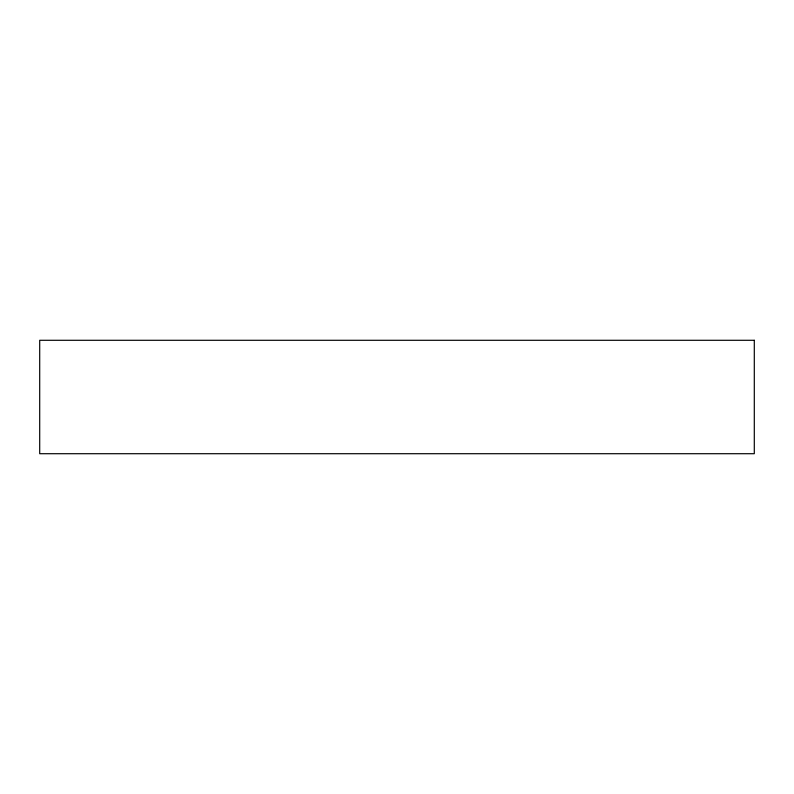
<?xml version="1.0" encoding="UTF-8"?>
<svg xmlns="http://www.w3.org/2000/svg" width="794" height="794" viewBox="0 0 794 794"><rect width="100%" height="100%" fill="white"/><g stroke="black" fill="none" stroke-linecap="round" stroke-linejoin="round"><path stroke-width="1.19" d="M754.3 340.289L39.7 340.289L39.7 453.711L754.3 453.711L754.3 340.289"/></g></svg>
